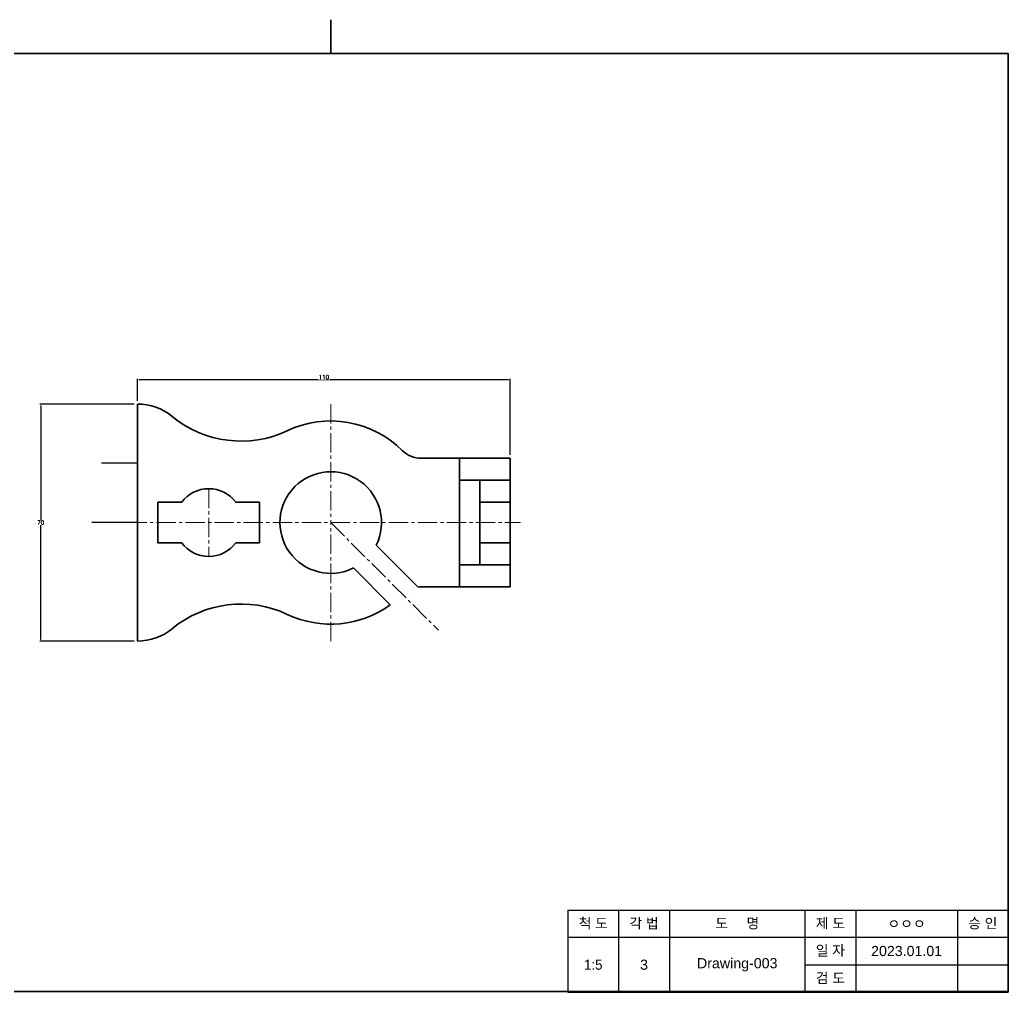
# Model space of a CAD drawing. Header units: millimetres. Extents: x 0 to 5010, y 0 to 6417.
# Drawn here: x 3551 to 5010, y 9 to 1445 of the extents above; entities that cross this region are included whole.
import ezdxf

# ---------------------------------------------------------------- set-up
doc = ezdxf.new("R2010")
doc.units = ezdxf.units.MM
doc.header["$LTSCALE"] = 0.3
doc.linetypes.add('CENTER2', pattern=[28.575, 19.05, -3.175, 3.175, -3.175])
doc.layers.get('0').update_dxf_attribs({"color": 2})
doc.layers.get('Defpoints').update_dxf_attribs({"color": 6})
for name, color, linetype, lineweight, plot in [('1_윤곽선', 4, 'Continuous', 35, False), ('2_외형선', 7, 'Continuous', 35, False), ('4_중심선', 1, 'CENTER2', 18, False), ('6_가는실선', 3, 'Continuous', 18, False)]:
    doc.layers.add(name, color=color, linetype=linetype, lineweight=lineweight, plot=plot)
doc.styles.add('romans', font='romans.shx', dxfattribs={"height": 6, "bigfont": 'whgtxt.shx'})
doc.styles.add('주석', font='arial.ttf')
doc.dimstyles.new('주석', dxfattribs={"dimscale": 0, "dimtxt": 3, "dimasz": 2.5, "dimexe": 1.25, "dimexo": 5, "dimgap": 0.6, "dimtad": 1, "dimtih": 1, "dimtoh": 1, "dimtxsty": 'romans', "dimcen": 2.5, "dimclrd": 3, "dimclre": 3, "dimclrt": 2, "dimadec": 0, "dimazin": 0, "dimtfac": 1, "dimtmove": 0, "dimatfit": 3, "dimfxl": 1, "dimtfill": 1, "dimarcsym": 0})

# ---------------------------------------------------------------- blocks, each defined once
blk = doc.blocks.new('*T355')
at = {"layer": '1_윤곽선', "color": 7, "linetype": 'ByBlock', "lineweight": 25, "transparency": 16777216}
for p, q in [((0, 0), (650, 0)), ((0, 0), (0, -121.1)), ((650, 0), (650, -121.1)), ((0, -121.1), (650, -121.1))]:
    blk.add_line(p, q, dxfattribs=at)
at = {"layer": '1_윤곽선', "color": 3, "linetype": 'ByBlock', "lineweight": 25, "transparency": 16777216}
for p, q in [((75, 0), (75, -121.1)), ((150, 0), (150, -121.1)), ((350, 0), (350, -121.1)), ((425, 0), (425, -121.1)), ((575, 0), (575, -121.1)), ((0, -40), (650, -40)), ((350, -80.5), (650, -80.5))]:
    blk.add_line(p, q, dxfattribs=at)
at = {"layer": '1_윤곽선', "color": 2, "transparency": 16777216, "char_height": 15, "attachment_point": 5, "style": '주석'}
for s, insert, width in [('{\\fGulim|b0|i0|c129|p50;척 도}', (37.5, -20), 60), ('{\\fGulim|b0|i0|c129|p50;각 법}', (112.5, -20), 60), ('{\\fGulim|b0|i0|c129|p50;도     명}', (250, -20), 185), ('{\\fGulim|b0|i0|c129|p50;제 도}', (387.5, -20), 60), ('{\\fGulim|b0|i0|c129|p50;승 인}', (612.5, -20), 60), ('{\\fGulim|b0|i0|c129|p50;ㅇㅇㅇ}', (500, -20), 135), ('{\\fGulim|b0|i0|c129|p50;일 자}', (387.5, -60.3), 60), ('2023.01.01', (500, -60.3), 135), ('{\\fGulim|b0|i0|c129|p50;1:5}', (37.5, -80.5), 60), ('3', (112.5, -80.5), 60), ('Drawing-003', (250, -80.5), 185), ('{\\fGulim|b0|i0|c129|p50;검 도}', (387.5, -100.8), 60)]:
    blk.add_mtext(s, dxfattribs=dict(at, insert=insert, width=width))
blk = doc.blocks.new('*D407')
at = {"color": 3, "lineweight": -2, "transparency": 16777216}
for p, q in [((3720, 877.5), (3580.6, 877.5)), ((3581.9, 875), (3581.9, 706.1)), ((3581.9, 530), (3581.9, 698.9)), ((3720, 527.5), (3580.6, 527.5))]:
    blk.add_line(p, q, dxfattribs=at)
at = {"color": 3, "transparency": 16777216}
for points in [[(3581.4, 875), (3582.3, 875), (3581.9, 877.5)], [(3581.4, 530), (3582.3, 530), (3581.9, 527.5)]]:
    blk.add_solid(points, dxfattribs=at)
at = {"layer": 'Defpoints', "color": 0, "transparency": 16777216}
for p in [(3725, 877.5), (3581.9, 527.5), (3725, 527.5)]:
    blk.add_point(p, dxfattribs=at)
at = {"color": 2, "transparency": 16777216, "insert": (3581.9, 702.5), "char_height": 6, "attachment_point": 5, "style": 'romans', "bg_fill": 3, "box_fill_scale": 1.1, "bg_fill_color": 256, "bg_fill_true_color": 13158600, "bg_fill_transparency": 0}
blk.add_mtext('70', dxfattribs=at)
blk = doc.blocks.new('*D408')
at = {"layer": '6_가는실선', "color": 3, "lineweight": -2, "transparency": 16777216}
for p, q in [((3725, 882.5), (3725, 914.9)), ((3727.5, 913.7), (4272.5, 913.7)), ((4275, 802.5), (4275, 914.9))]:
    blk.add_line(p, q, dxfattribs=at)
at = {"layer": '6_가는실선', "color": 3, "transparency": 16777216}
for points in [[(3727.5, 914.1), (3727.5, 913.2), (3725, 913.7)], [(4272.5, 914.1), (4272.5, 913.2), (4275, 913.7)]]:
    blk.add_solid(points, dxfattribs=at)
at = {"layer": 'Defpoints', "color": 0, "transparency": 16777216}
for p in [(4275, 913.7), (3725, 877.5), (4275, 797.5)]:
    blk.add_point(p, dxfattribs=at)
at = {"layer": '6_가는실선', "color": 2, "transparency": 16777216, "insert": (4000, 917.3), "char_height": 6, "attachment_point": 5, "style": 'romans', "bg_fill": 3, "box_fill_scale": 1.1, "bg_fill_color": 256, "bg_fill_true_color": 13158600, "bg_fill_transparency": 0}
blk.add_mtext('110', dxfattribs=at)

msp = doc.modelspace()

# ---------------------------------------------------------------- linework, layer by layer
at = {"layer": '1_윤곽선'}
msp.add_line((4010, 1445), (4010, 1395), dxfattribs=at)
msp.add_lwpolyline([(3010, 10), (5010, 10), (5010, 1395), (3010, 1395)], close=True, dxfattribs=at)
at = {"layer": '2_외형선', "ltscale": 5}
for p, q in [((3725, 877.5), (3725, 702.5)), ((4200, 797.5), (4143.697, 797.5)), ((4275, 797.5), (4200, 797.5)), ((4200, 607.5), (4200, 797.5)), ((4275, 607.5), (4275, 797.5)), ((4275, 765), (4200, 765)), ((4230, 640), (4230, 765)), ((3755, 732.5), (3755, 672.5)), ((3755, 732.5), (3790, 732.5)), ((3870, 732.5), (3905, 732.5)), ((3905, 732.5), (3905, 672.5)), ((4275, 732.5), (4230, 732.5)), ((3725, 527.5), (3725, 702.5)), ((3755, 672.5), (3790, 672.5)), ((3870, 672.5), (3905, 672.5)), ((4275, 672.5), (4230, 672.5)), ((4077.098, 668.99), (4138.879, 607.209)), ((4043.51, 635.402), (4097.934, 580.978)), ((4275, 640), (4200, 640)), ((4200, 607.5), (4143.697, 607.5)), ((4275, 607.5), (4200, 607.5))]:
    msp.add_line(p, q, dxfattribs=at)
for centre, radius, start, end in [((3725, 797.5), 80, 50.533812, 90), ((3877.549, 982.78), 160, 230.533812, 295.293786), ((4010, 702.5), 150, 45.277754, 115.293786), ((4143.697, 837.5), 40, 225.277754, 270), ((4010, 702.5), 75, 333.461458, 296.538542), ((4010, 702.5), 75, 333.461458, 296.538542), ((3830, 702.5), 50, 36.869898, 143.130102), ((3830, 702.5), 50, 216.869898, 323.130102), ((4143.697, 567.5), 40, 90, 96.918876), ((3877.549, 422.22), 160, 64.706214, 129.466188), ((4010, 702.5), 150, 244.706214, 305.88983), ((3725, 607.5), 80, 270, 309.466188)]:
    msp.add_arc(centre, radius, start, end, dxfattribs=at)
at = {"layer": '4_중심선', "ltscale": 5}
for p, q in [((4010, 877.5), (4010, 702.5)), ((3830, 752.5), (3830, 652.5)), ((3710, 702.5), (4290, 702.5)), ((4010, 527.5), (4010, 702.5)), ((4010, 702.5), (4168.964, 543.536))]:
    msp.add_line(p, q, dxfattribs=at)

# ---------------------------------------------------------------- block references
msp.add_blockref('*T355', (4360, 130))

# ---------------------------------------------------------------- next in the draw order: dimensions: what is measured, and where the dimension line sits
dim = msp.add_linear_dim(base=(3581.866, 527.5), p1=(3725, 877.5), p2=(3725, 527.5), angle=90, dimstyle='주석', override={"dimlfac": 0.2})
dim.commit()
dim.dimension.update_dxf_attribs({"geometry": '*D407', "text_midpoint": (3581.866, 702.5)})

# ---------------------------------------------------------------- next in the draw order: dimensions: what is measured, and where the dimension line sits
at = {"layer": '6_가는실선'}
dim = msp.add_linear_dim(base=(4275, 913.662), p1=(3725, 877.5), p2=(4275, 797.5), dimstyle='주석', override={"dimlfac": 0.2}, dxfattribs=at)
dim.commit()
dim.dimension.update_dxf_attribs({"geometry": '*D408', "text_midpoint": (4000, 917.262)})

# ---------------------------------------------------------------- next in the draw order: leaders
msp.add_leader([(3725, 702.5), (3657.613, 702.5)], dimstyle='주석', override={"dimscale": 0, "dimgap": 0.6, "dimtad": 0}, dxfattribs=at)

# ---------------------------------------------------------------- next in the draw order: leaders
msp.add_leader([(3725, 790), (3671.792, 790)], dimstyle='주석', override={"dimscale": 0, "dimgap": 0.6, "dimtad": 0}, dxfattribs=at)

doc.saveas('drawing.dxf')
